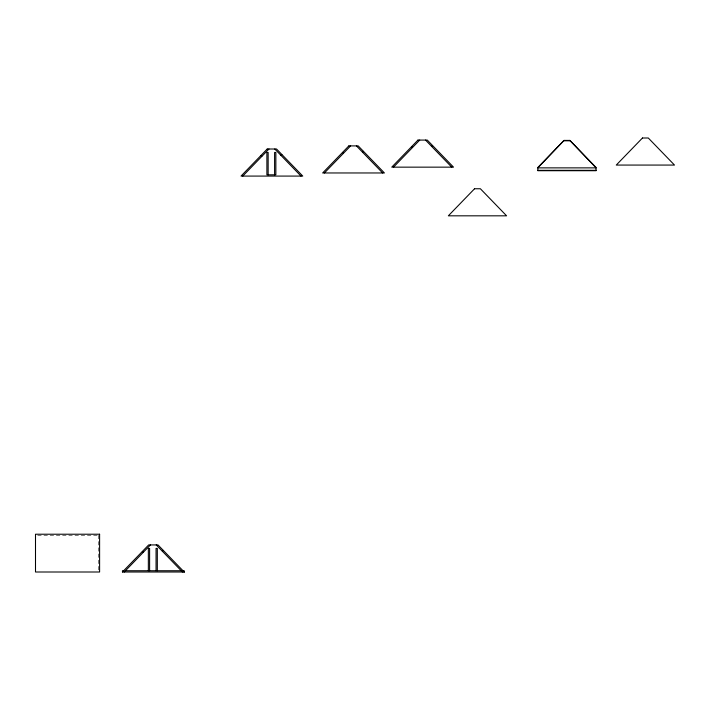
<?xml version="1.0" encoding="UTF-8"?>
<svg xmlns="http://www.w3.org/2000/svg" width="710" height="710" viewBox="0 0 710 710"><rect width="100%" height="100%" fill="white"/><g stroke="black" fill="none" stroke-linecap="round" stroke-linejoin="round"><path stroke-width="0.53" stroke-dasharray="3.55 2.66" d="M37.71 535.402L99.604 535.402M98.424 535.304L98.424 570.92"/><path stroke-width="1.06" d="M242.758 176.08L268.966 149.011M324.408 172.965L350.616 145.896M393.5 167.152L419.708 140.083M184.236 572.003L122.439 572.003L148.674 544.934L158.002 544.934L184.209 572.003L184.209 570.742L183.02 570.742L184.209 572.003M124.215 572.003L150.422 544.934M564.042 140.411L537.834 167.48L537.834 170.711L596.072 170.711L596.072 167.48L569.864 140.411L564.042 140.411L537.834 167.871L596.072 167.871L569.864 140.411M280.92 155.339L281.826 154.469M362.57 152.233L363.476 151.354M431.662 146.42L432.567 145.541M162.377 551.271L163.282 550.392M564.042 140.802L569.864 140.802M537.834 170.32L596.072 170.32M123.682 570.742L122.466 570.742L122.466 572.003M125.439 570.742L181.236 570.742M411.64 146.606L412.545 147.476M342.548 152.419L343.454 153.289M260.907 155.525L261.812 156.404M142.364 551.448L143.269 552.327M425.53 140.083L451.737 167.152M356.438 145.896L382.646 172.965M274.797 149.011L301.005 176.08M156.253 544.934L182.461 572.003M274.601 174.82L274.601 152.464L275.862 152.464L275.862 174.82L266.889 174.82L266.889 152.464L268.149 152.464L268.149 174.82M157.318 570.742L157.318 548.395L156.058 548.395L156.058 570.742M149.606 570.742L149.606 548.395L148.346 548.395L148.346 570.742M267.217 149.011L241.01 176.08L302.779 176.08L276.545 149.011L267.217 149.011M348.858 145.896L322.651 172.965L384.421 172.965L358.186 145.896L348.858 145.896M417.95 140.083L391.742 167.152L453.521 167.152L427.287 140.083L417.95 140.083M474.555 188.754L448.347 215.822L506.594 215.822L480.386 188.754L474.555 188.754M642.47 137.997L616.262 165.066L674.5 165.066L648.292 137.997L642.47 137.997M99.604 534.222L35.5 534.222L35.5 572.003L99.604 572.003L99.604 534.222"/></g></svg>
